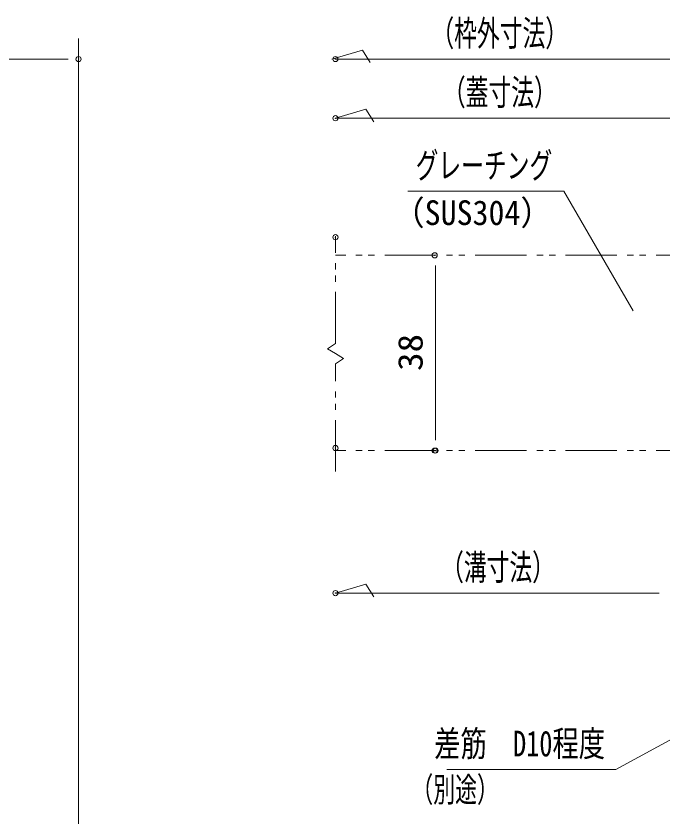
# Model space of a CAD drawing. Units: millimetres, scale not verified. Extents: x -1050 to 1050, y -742 to 742.
# Drawn here: x 340 to 654.8, y -491.7 to -102 of the extents above; entities that cross this region are included whole.
import ezdxf
from ezdxf.enums import TextEntityAlignment as Align

# ---------------------------------------------------------------- set-up
doc = ezdxf.new("R2010")
doc.units = ezdxf.units.MM
doc.header["$LTSCALE"] = 5
doc.header["$PDMODE"] = 32
doc.header["$PDSIZE"] = 2.5
doc.linetypes.add('DOUBLE_CHAIN1', pattern=[8.8, 5, -1, 0.6, -0.6, 0.6, -1])
for name, color, linetype, lineweight in [('0-1_寸法注釈', 2, 'Continuous', 9), ('0-3_DEFPOINTS', 134, 'Continuous', 9), ('0-4_蓋', 5, 'Continuous', 9), ('0-6_想像線', 134, 'DOUBLE_CHAIN1', 9)]:
    doc.layers.add(name, color=color, linetype=linetype, lineweight=lineweight)
doc.styles.add('ＭＳ ゴシック', font='')
doc.styles.get('ＭＳ ゴシック').set_extended_font_data('MS Gothic')

msp = doc.modelspace()

# ---------------------------------------------------------------- linework, layer by layer
at = {"layer": '0-1_寸法注釈'}
for p, q in [((370.45, -504.065), (370.45, -112.974)), ((493.745, -122.974), (508.548, -118.646)), ((508.548, -118.646), (512.376, -124.722)), ((278.93, -122.974), (365.45, -122.974)), ((727.95, -122.974), (495.45, -122.974)), ((720.45, -151.755), (495.45, -151.755)), ((544.185, -223.471), (544.185, -308.471)), ((495.45, -382.826), (510.253, -378.497)), ((510.253, -378.497), (514.08, -384.574)), ((652.95, -382.826), (495.45, -382.826))]:
    msp.add_line(p, q, dxfattribs=at)
for points in [[(495.45, -151.755), (510.253, -147.426), (514.08, -153.503)], [(530.622, -187.293), (606.589, -187.293), (640.335, -245.43)], [(549.657, -468.619), (631.881, -468.619), (757.025, -400.445)]]:
    msp.add_lwpolyline(points, dxfattribs=at)
at = {"layer": '0-3_DEFPOINTS'}
for p in [(370.45, -122.974), (495.45, -122.974), (495.45, -151.755), (495.45, -209.646), (543.742, -218.471), (495.45, -312.221), (543.742, -313.471), (544.185, -313.471), (495.45, -382.826)]:
    msp.add_point(p, dxfattribs=at)
at = {"layer": '0-4_蓋', "linetype": 'DOUBLE_CHAIN1'}
for p, q in [((720.45, -218.471), (495.45, -218.471)), ((720.45, -313.471), (495.45, -313.471))]:
    msp.add_line(p, q, dxfattribs=at)
at = {"layer": '0-6_想像線'}
for p, q in [((495.45, -261.301), (495.45, -209.133)), ((499.377, -268.593), (495.45, -266.261)), ((495.45, -271.221), (499.377, -268.593)), ((495.45, -323.681), (495.45, -271.221))]:
    msp.add_line(p, q, dxfattribs=at)
msp.add_lwpolyline([(495.45, -261.301), (491.523, -263.93), (495.45, -266.261)], dxfattribs=at)

# ---------------------------------------------------------------- texts
at = {"layer": '0-1_寸法注釈', "color": 7, "style": 'ＭＳ ゴシック'}
for s, height, width, p in [('（枠外寸法）', 12.5, 0.65, (542.156, -120.38)), ('（蓋寸法）', 12.5, 0.65, (547.739, -149.16)), ('グレーチング', 12.5, 0.65, (534.467, -184.699)), ('（SUS304）', 12.02, 0.95, (523.271, -207.343)), ('（溝寸法）', 12.5, 0.65, (546.861, -380.231)), ('差筋\u3000D10程度', 12.51, 0.75, (543.501, -466.024)), ('（別途）', 12.02, 0.65, (532.364, -487.988))]:
    msp.add_text(s, height=height, dxfattribs=dict(at, width=width)).set_placement(p, align=Align.BOTTOM_LEFT)
at = {"layer": '0-1_寸法注釈', "color": 7, "style": 'ＭＳ ゴシック', "width": 1.1}
msp.add_text('38', height=12.02, rotation=90, dxfattribs=at).set_placement((541.498, -274.705), align=Align.BOTTOM_LEFT)

doc.saveas('drawing.dxf')
